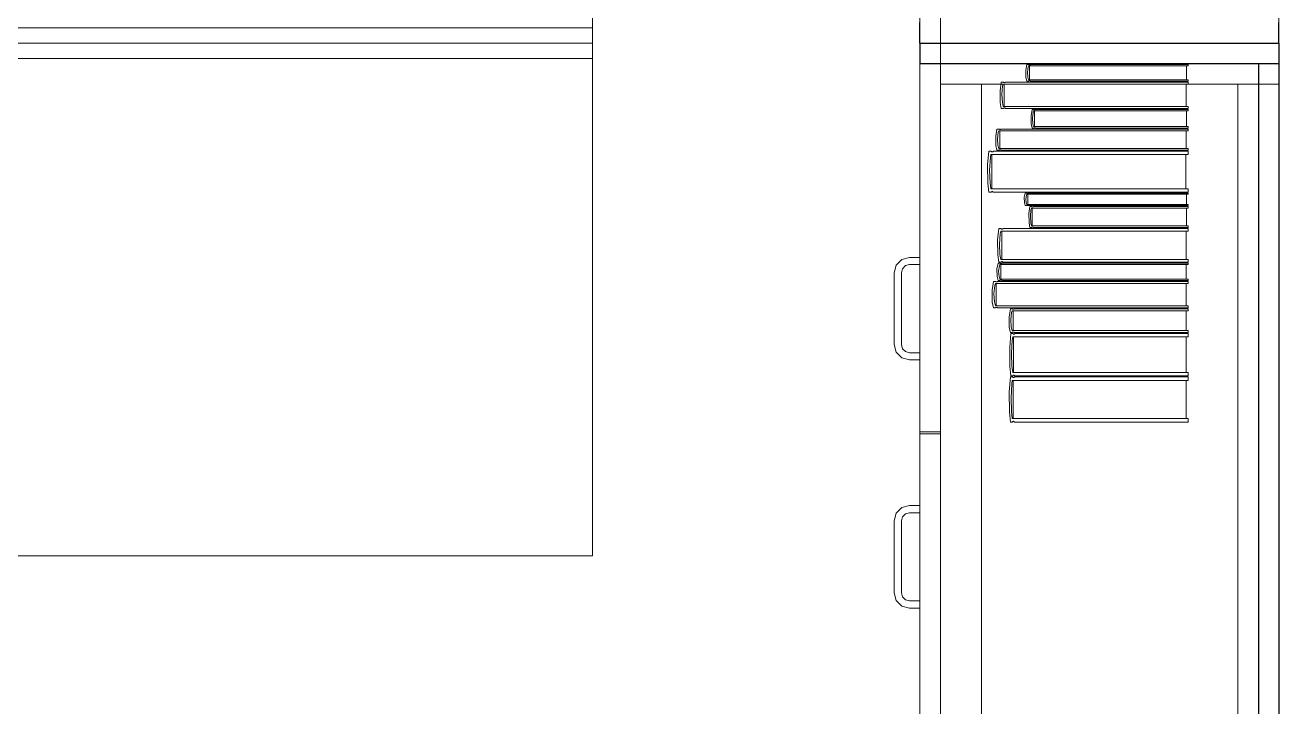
# Model space of a CAD drawing. Header units: inches. Extents: x -19 to 5698, y -728 to 92.
# Drawn here: x 217.998 to 219.22, y 12.315 to 12.979 of the extents above; entities that cross this region are included whole.
import ezdxf

# ---------------------------------------------------------------- set-up
doc = ezdxf.new("R2010")
doc.units = ezdxf.units.IN
doc.header["$MEASUREMENT"] = 0
doc.set_wipeout_variables(frame=1)
doc.linetypes.add('Wipeout_Contour', pattern=[1, 0, -1])
doc.layers.add('Interior - Mobiliario', color=7, linetype='Continuous')

msp = doc.modelspace()

# ---------------------------------------------------------------- linework, layer by layer
at = {"layer": 'Interior - Mobiliario', "color": 175, "linetype": 'Continuous', "lineweight": 13}
for p, q in [((218.551, 12.9768), (217.266, 12.9768)), ((218.551, 12.9468), (218.551, 12.9768)), ((217.266, 12.9468), (218.551, 12.9468)), ((218.89, 11.4818), (218.89, 12.9418)), ((218.89, 12.9418), (219.2, 12.9418)), ((218.9734, 12.9283), (218.9733, 12.9355)), ((218.9748, 12.9334), (218.9752, 12.9284)), ((219.2, 12.9418), (219.2, 11.4818)), ((218.89, 11.5018), (218.89, 12.9218)), ((218.89, 12.9218), (218.93, 12.9218)), ((218.93, 12.9218), (219.18, 12.9218)), ((218.93, 12.9218), (218.93, 11.5018)), ((218.9482, 12.9152), (218.9494, 12.9237)), ((218.9494, 12.9237), (218.9514, 12.9237)), ((218.9512, 12.9217), (218.9507, 12.9197)), ((219.1314, 12.9217), (218.9512, 12.9217)), ((218.9514, 12.9237), (218.9515, 12.9236)), ((218.9515, 12.9236), (218.9517, 12.9234)), ((218.9517, 12.9234), (218.952, 12.9233)), ((218.952, 12.9233), (218.9523, 12.9233)), ((218.9521, 12.9001), (218.9521, 12.9217)), ((218.9523, 12.9233), (218.9525, 12.9233)), ((218.9525, 12.9233), (218.9528, 12.9234)), ((218.9528, 12.9234), (218.953, 12.9235)), ((218.953, 12.9235), (218.9533, 12.9236)), ((218.9533, 12.9236), (218.9534, 12.9237)), ((218.9534, 12.9237), (219.1314, 12.9237)), ((218.9743, 12.9247), (218.9734, 12.9283)), ((218.976, 12.9247), (218.9743, 12.9247)), ((218.9752, 12.9284), (218.9759, 12.926)), ((218.9759, 12.926), (219.1314, 12.926)), ((218.9761, 12.9248), (218.976, 12.9247)), ((218.9763, 12.9249), (218.9761, 12.9248)), ((218.9765, 12.925), (218.9763, 12.9249)), ((218.9767, 12.925), (218.9765, 12.925)), ((218.977, 12.925), (218.9767, 12.925)), ((218.9772, 12.925), (218.977, 12.925)), ((218.9774, 12.9249), (218.9772, 12.925)), ((218.9776, 12.9248), (218.9774, 12.9249)), ((218.9778, 12.9247), (218.9776, 12.9248)), ((219.1314, 12.9247), (218.9778, 12.9247)), ((219.1295, 12.9217), (219.1295, 12.9001)), ((219.1314, 12.926), (219.1314, 12.9247)), ((219.1314, 12.9237), (219.1314, 12.9217)), ((219.18, 11.5018), (219.18, 12.9218)), ((218.9484, 12.9037), (218.9482, 12.9152)), ((218.9507, 12.9197), (218.9499, 12.9119)), ((218.9499, 12.9119), (218.9504, 12.904)), ((218.9494, 12.8981), (218.9484, 12.9037)), ((218.9514, 12.8981), (218.9494, 12.8981)), ((218.9504, 12.904), (218.9512, 12.9001)), ((218.9512, 12.9001), (219.1314, 12.9001)), ((218.9515, 12.8982), (218.9514, 12.8981)), ((218.9517, 12.8983), (218.9515, 12.8982)), ((218.9519, 12.8984), (218.9517, 12.8983)), ((218.9522, 12.8985), (218.9519, 12.8984)), ((218.9525, 12.8985), (218.9522, 12.8985)), ((218.9527, 12.8985), (218.9525, 12.8985)), ((218.953, 12.8984), (218.9527, 12.8985)), ((218.9532, 12.8982), (218.953, 12.8984)), ((218.9534, 12.8981), (218.9532, 12.8982)), ((219.1314, 12.8981), (218.9534, 12.8981)), ((218.9784, 12.891), (218.9794, 12.8971)), ((218.9794, 12.8971), (218.9811, 12.8971)), ((218.9811, 12.8971), (218.9812, 12.897)), ((218.9812, 12.897), (218.9814, 12.8969)), ((218.9814, 12.8969), (218.9816, 12.8968)), ((218.9816, 12.8968), (218.9818, 12.8968)), ((218.9818, 12.8968), (218.982, 12.8968)), ((218.982, 12.8968), (218.9823, 12.8968)), ((218.9823, 12.8968), (218.9825, 12.8969)), ((218.9825, 12.8969), (218.9827, 12.897)), ((218.9827, 12.897), (218.9827, 12.8971)), ((218.9827, 12.8971), (219.1314, 12.8971)), ((219.1314, 12.9001), (219.1314, 12.8981)), ((219.1314, 12.8971), (219.1314, 12.8956)), ((218.9786, 12.8829), (218.9784, 12.891)), ((218.9805, 12.8942), (218.9798, 12.8887)), ((218.9798, 12.8887), (218.9802, 12.8831)), ((218.9809, 12.8956), (218.9805, 12.8942)), ((219.1314, 12.8956), (218.9809, 12.8956)), ((218.9817, 12.8803), (218.9817, 12.8956)), ((219.1298, 12.8956), (219.1298, 12.8803)), ((218.9439, 12.8711), (218.9451, 12.8779)), ((218.9451, 12.8779), (218.9471, 12.8779)), ((218.9464, 12.8747), (218.9457, 12.8684)), ((218.947, 12.8762), (218.9464, 12.8747)), ((219.1314, 12.8762), (218.947, 12.8762)), ((218.9471, 12.8779), (218.9473, 12.8778)), ((218.9473, 12.8778), (218.9475, 12.8777)), ((218.9475, 12.8777), (218.9478, 12.8776)), ((218.9478, 12.8776), (218.9481, 12.8775)), ((218.9479, 12.8591), (218.9479, 12.8762)), ((218.9481, 12.8775), (218.9483, 12.8775)), ((218.9483, 12.8775), (218.9486, 12.8776)), ((218.9486, 12.8776), (218.9489, 12.8777)), ((218.9489, 12.8777), (218.9491, 12.8778)), ((218.9491, 12.8778), (218.9492, 12.8779)), ((218.9492, 12.8779), (219.1314, 12.8779)), ((218.9794, 12.8789), (218.9786, 12.8829)), ((218.9811, 12.8789), (218.9794, 12.8789)), ((218.9802, 12.8831), (218.9809, 12.8803)), ((218.9809, 12.8803), (219.1314, 12.8803)), ((218.9813, 12.8791), (218.9811, 12.8789)), ((218.9811, 12.8789), (218.9811, 12.8789)), ((218.9815, 12.8791), (218.9813, 12.8791)), ((218.9818, 12.8792), (218.9815, 12.8791)), ((218.982, 12.8792), (218.9818, 12.8792)), ((218.9822, 12.8791), (218.982, 12.8792)), ((218.9824, 12.8791), (218.9822, 12.8791)), ((218.9826, 12.879), (218.9824, 12.8791)), ((218.9827, 12.8789), (218.9826, 12.879)), ((219.1314, 12.8789), (218.9827, 12.8789)), ((219.1295, 12.8762), (219.1295, 12.8591)), ((219.1314, 12.8803), (219.1314, 12.8789)), ((219.1314, 12.8779), (219.1314, 12.8762)), ((218.9441, 12.8619), (218.9439, 12.8711)), ((218.9451, 12.8574), (218.9441, 12.8619)), ((218.9457, 12.8684), (218.9461, 12.8621)), ((218.9461, 12.8621), (218.947, 12.8591)), ((218.947, 12.8591), (219.1314, 12.8591)), ((219.1314, 12.8591), (219.1314, 12.8574)), ((218.936, 12.8431), (218.9373, 12.8564)), ((218.9373, 12.8564), (218.9395, 12.8564)), ((218.9387, 12.8502), (218.9379, 12.8379)), ((218.9393, 12.8532), (218.9387, 12.8502)), ((219.1314, 12.8532), (218.9393, 12.8532)), ((218.9395, 12.8564), (218.9396, 12.8562)), ((218.9396, 12.8562), (218.9399, 12.856)), ((218.9399, 12.856), (218.9401, 12.8558)), ((218.9401, 12.8558), (218.9404, 12.8558)), ((218.9403, 12.8196), (218.9403, 12.8532)), ((218.9404, 12.8558), (218.9407, 12.8558)), ((218.9407, 12.8558), (218.941, 12.8559)), ((218.941, 12.8559), (218.9413, 12.856)), ((218.9413, 12.856), (218.9415, 12.8563)), ((218.9415, 12.8563), (218.9416, 12.8564)), ((218.9416, 12.8564), (219.1314, 12.8564)), ((218.9471, 12.8574), (218.9451, 12.8574)), ((218.9472, 12.8575), (218.9471, 12.8574)), ((218.9475, 12.8576), (218.9472, 12.8575)), ((218.9477, 12.8577), (218.9475, 12.8576)), ((218.948, 12.8578), (218.9477, 12.8577)), ((218.9483, 12.8578), (218.948, 12.8578)), ((218.9486, 12.8577), (218.9483, 12.8578)), ((218.9488, 12.8577), (218.9486, 12.8577)), ((218.9491, 12.8575), (218.9488, 12.8577)), ((218.9492, 12.8574), (218.9491, 12.8575)), ((219.1314, 12.8574), (218.9492, 12.8574)), ((219.1294, 12.8532), (219.1294, 12.8196)), ((219.1314, 12.8564), (219.1314, 12.8532)), ((218.9363, 12.8252), (218.936, 12.8431)), ((218.9379, 12.8379), (218.9384, 12.8256)), ((218.9373, 12.8164), (218.9363, 12.8252)), ((218.9384, 12.8256), (218.9393, 12.8196)), ((218.9395, 12.8164), (218.9373, 12.8164)), ((218.9393, 12.8196), (219.1314, 12.8196)), ((218.9396, 12.8165), (218.9395, 12.8164)), ((218.9398, 12.8168), (218.9396, 12.8165)), ((218.9401, 12.8169), (218.9398, 12.8168)), ((218.9404, 12.817), (218.9401, 12.8169)), ((218.9406, 12.817), (218.9404, 12.817)), ((218.9409, 12.817), (218.9406, 12.817)), ((218.9412, 12.8168), (218.9409, 12.817)), ((218.9414, 12.8166), (218.9412, 12.8168)), ((218.9416, 12.8164), (218.9414, 12.8166)), ((219.1314, 12.8164), (218.9416, 12.8164)), ((218.9717, 12.8114), (218.9727, 12.8154)), ((218.9719, 12.806), (218.9717, 12.8114)), ((218.9727, 12.8154), (218.9745, 12.8154)), ((218.9738, 12.8135), (218.9732, 12.8098)), ((218.9743, 12.8144), (218.9738, 12.8135)), ((219.1314, 12.8144), (218.9743, 12.8144)), ((218.9745, 12.8154), (218.9746, 12.8153)), ((218.9746, 12.8153), (218.9748, 12.8152)), ((218.9748, 12.8152), (218.975, 12.8152)), ((218.975, 12.8152), (218.9752, 12.8152)), ((218.9751, 12.8043), (218.9751, 12.8144)), ((218.9752, 12.8152), (218.9755, 12.8152)), ((218.9755, 12.8152), (218.9757, 12.8152)), ((218.9757, 12.8152), (218.9759, 12.8153)), ((218.9759, 12.8153), (218.9761, 12.8153)), ((218.9761, 12.8153), (218.9762, 12.8154)), ((218.9762, 12.8154), (219.1314, 12.8154)), ((219.1298, 12.8144), (219.1298, 12.8043)), ((219.1314, 12.8196), (219.1314, 12.8164)), ((219.1314, 12.8154), (219.1314, 12.8144)), ((218.9727, 12.8033), (218.9719, 12.806)), ((218.9745, 12.8033), (218.9727, 12.8033)), ((218.9732, 12.8098), (218.9736, 12.8061)), ((218.9736, 12.8061), (218.9743, 12.8043)), ((218.9743, 12.8043), (219.1314, 12.8043)), ((218.9747, 12.8035), (218.9745, 12.8034)), ((218.9745, 12.8034), (218.9745, 12.8033)), ((218.975, 12.8035), (218.9747, 12.8035)), ((218.9752, 12.8035), (218.975, 12.8035)), ((218.9754, 12.8035), (218.9752, 12.8035)), ((218.9757, 12.8035), (218.9754, 12.8035)), ((218.9759, 12.8035), (218.9757, 12.8035)), ((218.9761, 12.8034), (218.9759, 12.8035)), ((218.9762, 12.8033), (218.9761, 12.8034)), ((219.1314, 12.8033), (218.9762, 12.8033)), ((218.9762, 12.7955), (218.9772, 12.8023)), ((218.9772, 12.8023), (218.9789, 12.8023)), ((218.9783, 12.7992), (218.9777, 12.7929)), ((218.9788, 12.8007), (218.9783, 12.7992)), ((219.1314, 12.8007), (218.9788, 12.8007)), ((218.9789, 12.8023), (218.979, 12.8022)), ((218.979, 12.8022), (218.9792, 12.8021)), ((218.9792, 12.8021), (218.9795, 12.802)), ((218.9795, 12.802), (218.9797, 12.802)), ((218.9796, 12.7836), (218.9796, 12.8007)), ((218.9797, 12.802), (218.9799, 12.802)), ((218.9799, 12.802), (218.9801, 12.802)), ((218.9801, 12.802), (218.9803, 12.8021)), ((218.9803, 12.8021), (218.9805, 12.8023)), ((218.9805, 12.8023), (218.9806, 12.8023)), ((218.9806, 12.8023), (219.1314, 12.8023)), ((219.1298, 12.8007), (219.1298, 12.7836)), ((219.1314, 12.8043), (219.1314, 12.8033)), ((219.1314, 12.8023), (219.1314, 12.8007)), ((218.9764, 12.7864), (218.9762, 12.7955)), ((218.9772, 12.782), (218.9764, 12.7864)), ((218.9777, 12.7929), (218.9781, 12.7866)), ((218.9781, 12.7866), (218.9788, 12.7836)), ((218.9458, 12.77), (218.947, 12.781)), ((218.947, 12.781), (218.949, 12.781)), ((218.9483, 12.7758), (218.9475, 12.7658)), ((218.9489, 12.7783), (218.9483, 12.7758)), ((219.1314, 12.7783), (218.9489, 12.7783)), ((218.949, 12.781), (218.9492, 12.7808)), ((218.9492, 12.7808), (218.9494, 12.7806)), ((218.9494, 12.7806), (218.9497, 12.7805)), ((218.9497, 12.7805), (218.9499, 12.7804)), ((218.9498, 12.7508), (218.9498, 12.7783)), ((218.9499, 12.7804), (218.9502, 12.7804)), ((218.9502, 12.7804), (218.9505, 12.7805)), ((218.9505, 12.7805), (218.9507, 12.7806)), ((218.9507, 12.7806), (218.951, 12.7808)), ((218.951, 12.7808), (218.9511, 12.781)), ((218.9511, 12.781), (219.1314, 12.781)), ((218.9789, 12.782), (218.9772, 12.782)), ((218.9788, 12.7836), (219.1314, 12.7836)), ((218.979, 12.782), (218.9789, 12.782)), ((218.9792, 12.7822), (218.979, 12.782)), ((218.9794, 12.7822), (218.9792, 12.7822)), ((218.9796, 12.7823), (218.9794, 12.7822)), ((218.9799, 12.7823), (218.9796, 12.7823)), ((218.9801, 12.7823), (218.9799, 12.7823)), ((218.9803, 12.7822), (218.9801, 12.7823)), ((218.9805, 12.7821), (218.9803, 12.7822)), ((218.9806, 12.782), (218.9805, 12.7821)), ((219.1314, 12.782), (218.9806, 12.782)), ((219.1295, 12.7783), (219.1295, 12.7508)), ((219.1314, 12.7836), (219.1314, 12.782)), ((219.1314, 12.781), (219.1314, 12.7783)), ((218.946, 12.7554), (218.9458, 12.77)), ((218.9475, 12.7658), (218.948, 12.7557)), ((218.847, 12.7453), (218.8525, 12.7508)), ((218.8525, 12.7508), (218.86, 12.7528)), ((218.86, 12.7528), (218.87, 12.7528)), ((218.87, 12.7528), (218.87, 12.7458)), ((218.947, 12.7482), (218.946, 12.7554)), ((218.948, 12.7557), (218.9489, 12.7508)), ((218.9489, 12.7508), (219.1314, 12.7508)), ((219.1314, 12.7508), (219.1314, 12.7482)), ((218.845, 12.7378), (218.847, 12.7453)), ((218.845, 12.6678), (218.845, 12.7378)), ((218.8531, 12.7418), (218.852, 12.7378)), ((218.852, 12.7378), (218.852, 12.6678)), ((218.856, 12.7448), (218.8531, 12.7418)), ((218.86, 12.7458), (218.856, 12.7448)), ((218.87, 12.7458), (218.86, 12.7458)), ((218.945, 12.7416), (218.9462, 12.7472)), ((218.9452, 12.7341), (218.945, 12.7416)), ((218.9462, 12.7472), (218.9482, 12.7472)), ((218.9475, 12.7445), (218.9467, 12.7394)), ((218.9467, 12.7394), (218.9472, 12.7342)), ((218.949, 12.7482), (218.947, 12.7482)), ((218.9481, 12.7458), (218.9475, 12.7445)), ((219.1314, 12.7458), (218.9481, 12.7458)), ((218.9482, 12.7472), (218.9484, 12.7471)), ((218.9484, 12.7471), (218.9486, 12.747)), ((218.9486, 12.747), (218.9489, 12.7469)), ((218.9489, 12.7469), (218.9491, 12.7469)), ((218.9491, 12.7483), (218.949, 12.7482)), ((218.949, 12.7317), (218.949, 12.7458)), ((218.9494, 12.7485), (218.9491, 12.7483)), ((218.9491, 12.7469), (218.9494, 12.7469)), ((218.9496, 12.7486), (218.9494, 12.7485)), ((218.9494, 12.7469), (218.9497, 12.7469)), ((218.9499, 12.7487), (218.9496, 12.7486)), ((218.9497, 12.7469), (218.9499, 12.747)), ((218.9501, 12.7487), (218.9499, 12.7487)), ((218.9499, 12.747), (218.9502, 12.7471)), ((218.9504, 12.7486), (218.9501, 12.7487)), ((218.9502, 12.7471), (218.9503, 12.7472)), ((218.9503, 12.7472), (219.1314, 12.7472)), ((218.9507, 12.7485), (218.9504, 12.7486)), ((218.9509, 12.7483), (218.9507, 12.7485)), ((218.9511, 12.7482), (218.9509, 12.7483)), ((219.1314, 12.7482), (218.9511, 12.7482)), ((219.1295, 12.7458), (219.1295, 12.7317)), ((219.1314, 12.7472), (219.1314, 12.7458)), ((218.9404, 12.7208), (218.9417, 12.7294)), ((218.9417, 12.7294), (218.9437, 12.7294)), ((218.943, 12.7254), (218.9422, 12.7175)), ((218.9436, 12.7273), (218.943, 12.7254)), ((219.1314, 12.7273), (218.9436, 12.7273)), ((218.9437, 12.7294), (218.9439, 12.7293)), ((218.9439, 12.7293), (218.9441, 12.7291)), ((218.9441, 12.7291), (218.9444, 12.729)), ((218.9444, 12.729), (218.9447, 12.729)), ((218.9445, 12.7057), (218.9445, 12.7273)), ((218.9447, 12.729), (218.9449, 12.729)), ((218.9449, 12.729), (218.9452, 12.729)), ((218.9462, 12.7304), (218.9452, 12.7341)), ((218.9452, 12.729), (218.9455, 12.7291)), ((218.9455, 12.7291), (218.9457, 12.7293)), ((218.9457, 12.7293), (218.9458, 12.7294)), ((218.9458, 12.7294), (219.1314, 12.7294)), ((218.9482, 12.7304), (218.9462, 12.7304)), ((218.9472, 12.7342), (218.9481, 12.7317)), ((218.9481, 12.7317), (219.1314, 12.7317)), ((218.9483, 12.7305), (218.9482, 12.7304)), ((218.9486, 12.7306), (218.9483, 12.7305)), ((218.9488, 12.7306), (218.9486, 12.7306)), ((218.9491, 12.7307), (218.9488, 12.7306)), ((218.9493, 12.7307), (218.9491, 12.7307)), ((218.9496, 12.7306), (218.9493, 12.7307)), ((218.9499, 12.7306), (218.9496, 12.7306)), ((218.9501, 12.7305), (218.9499, 12.7306)), ((218.9503, 12.7304), (218.9501, 12.7305)), ((219.1314, 12.7304), (218.9503, 12.7304)), ((219.1295, 12.7273), (219.1295, 12.7057)), ((219.1314, 12.7317), (219.1314, 12.7304)), ((219.1314, 12.7294), (219.1314, 12.7273)), ((218.9406, 12.7093), (218.9404, 12.7208)), ((218.9422, 12.7175), (218.9427, 12.7096)), ((218.9417, 12.7037), (218.9406, 12.7093)), ((218.9437, 12.7037), (218.9417, 12.7037)), ((218.9427, 12.7096), (218.9436, 12.7057)), ((218.9436, 12.7057), (219.1314, 12.7057)), ((218.9438, 12.7038), (218.9437, 12.7037)), ((218.9441, 12.7039), (218.9438, 12.7038)), ((218.9443, 12.704), (218.9441, 12.7039)), ((218.9446, 12.7041), (218.9443, 12.704)), ((218.9449, 12.7041), (218.9446, 12.7041)), ((218.9452, 12.704), (218.9449, 12.7041)), ((218.9454, 12.7039), (218.9452, 12.704)), ((218.9457, 12.7038), (218.9454, 12.7039)), ((218.9458, 12.7037), (218.9457, 12.7038)), ((219.1314, 12.7037), (218.9458, 12.7037)), ((218.957, 12.695), (218.9582, 12.7027)), ((218.9582, 12.7027), (218.96, 12.7027)), ((218.9599, 12.7008), (218.9594, 12.6991)), ((219.1314, 12.7008), (218.9599, 12.7008)), ((218.96, 12.7027), (218.9602, 12.7025)), ((218.9602, 12.7025), (218.9604, 12.7024)), ((218.9604, 12.7024), (218.9606, 12.7023)), ((218.9606, 12.7023), (218.9609, 12.7023)), ((218.9608, 12.6814), (218.9608, 12.7008)), ((218.9609, 12.7023), (218.9612, 12.7023)), ((218.9612, 12.7023), (218.9614, 12.7023)), ((218.9614, 12.7023), (218.9616, 12.7024)), ((218.9616, 12.7024), (218.9619, 12.7026)), ((218.9619, 12.7026), (218.962, 12.7027)), ((218.962, 12.7027), (219.1314, 12.7027)), ((219.1296, 12.7008), (219.1296, 12.6814)), ((219.1314, 12.7057), (219.1314, 12.7037)), ((219.1314, 12.7027), (219.1314, 12.7008)), ((218.9572, 12.6846), (218.957, 12.695)), ((218.9594, 12.6991), (218.9586, 12.692)), ((218.9586, 12.692), (218.9591, 12.6849)), ((218.9582, 12.6796), (218.9572, 12.6846)), ((218.9576, 12.6648), (218.9587, 12.6786)), ((218.96, 12.6796), (218.9582, 12.6796)), ((218.9587, 12.6786), (218.9606, 12.6786)), ((218.9591, 12.6849), (218.9599, 12.6814)), ((218.9599, 12.6814), (219.1314, 12.6814)), ((218.9601, 12.6796), (218.96, 12.6796)), ((218.9604, 12.6798), (218.9601, 12.6796)), ((218.9606, 12.6799), (218.9604, 12.6798)), ((218.9608, 12.6799), (218.9606, 12.6799)), ((218.9606, 12.6786), (218.9608, 12.6783)), ((218.9611, 12.6799), (218.9608, 12.6799)), ((218.9608, 12.6783), (218.961, 12.6781)), ((218.961, 12.6781), (218.9612, 12.6779)), ((218.9613, 12.6799), (218.9611, 12.6799)), ((218.9612, 12.6779), (218.9615, 12.6779)), ((218.9616, 12.6798), (218.9613, 12.6799)), ((218.9615, 12.6779), (218.9617, 12.6779)), ((218.9618, 12.6797), (218.9616, 12.6798)), ((218.9617, 12.6779), (218.962, 12.678)), ((218.962, 12.6796), (218.9618, 12.6797)), ((219.1314, 12.6796), (218.962, 12.6796)), ((218.962, 12.678), (218.9622, 12.6781)), ((218.9622, 12.6781), (218.9624, 12.6784)), ((218.9624, 12.6784), (218.9625, 12.6786)), ((218.9625, 12.6786), (219.1314, 12.6786)), ((219.1314, 12.6814), (219.1314, 12.6796)), ((219.1314, 12.6786), (219.1314, 12.6753)), ((218.847, 12.6603), (218.845, 12.6678)), ((218.852, 12.6678), (218.8531, 12.6638)), ((218.8531, 12.6638), (218.856, 12.6609)), ((218.9578, 12.6464), (218.9576, 12.6648)), ((218.96, 12.6721), (218.9592, 12.6595)), ((218.9605, 12.6753), (218.96, 12.6721)), ((219.1314, 12.6753), (218.9605, 12.6753)), ((218.9613, 12.6407), (218.9613, 12.6753)), ((219.1296, 12.6753), (219.1296, 12.6407)), ((218.8525, 12.6548), (218.847, 12.6603)), ((218.86, 12.6528), (218.8525, 12.6548)), ((218.856, 12.6609), (218.86, 12.6598)), ((218.86, 12.6598), (218.87, 12.6598)), ((218.87, 12.6528), (218.86, 12.6528)), ((218.87, 12.6598), (218.87, 12.6528)), ((218.9592, 12.6595), (218.9597, 12.6469)), ((218.9587, 12.6374), (218.9578, 12.6464)), ((218.9597, 12.6469), (218.9605, 12.6407)), ((218.9605, 12.6407), (219.1314, 12.6407)), ((219.1314, 12.6407), (219.1314, 12.6374)), ((218.9572, 12.6217), (218.9584, 12.6364)), ((218.9584, 12.6364), (218.9603, 12.6364)), ((218.9606, 12.6374), (218.9587, 12.6374)), ((218.9596, 12.6295), (218.9589, 12.616)), ((218.9601, 12.6329), (218.9596, 12.6295)), ((219.1314, 12.6329), (218.9601, 12.6329)), ((218.9603, 12.6364), (218.9604, 12.6362)), ((218.9604, 12.6362), (218.9606, 12.6359)), ((218.9607, 12.6376), (218.9606, 12.6374)), ((218.9606, 12.6359), (218.9609, 12.6357)), ((218.9609, 12.6378), (218.9607, 12.6376)), ((218.9612, 12.638), (218.9609, 12.6378)), ((218.9609, 12.6357), (218.9611, 12.6357)), ((218.961, 12.5958), (218.961, 12.6329)), ((218.9611, 12.6357), (218.9614, 12.6357)), ((218.9614, 12.6381), (218.9612, 12.638)), ((218.9617, 12.6381), (218.9614, 12.6381)), ((218.9614, 12.6357), (218.9616, 12.6358)), ((218.9616, 12.6358), (218.9619, 12.636)), ((218.9619, 12.638), (218.9617, 12.6381)), ((218.9622, 12.6379), (218.9619, 12.638)), ((218.9619, 12.636), (218.9621, 12.6362)), ((218.9621, 12.6362), (218.9622, 12.6364)), ((218.9624, 12.6376), (218.9622, 12.6379)), ((218.9622, 12.6364), (219.1314, 12.6364)), ((218.9625, 12.6374), (218.9624, 12.6376)), ((219.1314, 12.6374), (218.9625, 12.6374)), ((219.1296, 12.6329), (219.1296, 12.5958)), ((219.1314, 12.6364), (219.1314, 12.6329)), ((218.9574, 12.6019), (218.9572, 12.6217)), ((218.9589, 12.616), (218.9593, 12.6024)), ((218.9593, 12.6024), (218.9601, 12.5958)), ((218.9584, 12.5922), (218.9574, 12.6019)), ((218.9603, 12.5922), (218.9584, 12.5922)), ((218.9601, 12.5958), (219.1314, 12.5958)), ((218.9604, 12.5924), (218.9603, 12.5922)), ((218.9606, 12.5927), (218.9604, 12.5924)), ((218.9608, 12.5928), (218.9606, 12.5927)), ((218.9611, 12.5929), (218.9608, 12.5928)), ((218.9613, 12.593), (218.9611, 12.5929)), ((218.9616, 12.5929), (218.9613, 12.593)), ((218.9618, 12.5927), (218.9616, 12.5929)), ((218.962, 12.5925), (218.9618, 12.5927)), ((218.9622, 12.5922), (218.962, 12.5925)), ((219.1314, 12.5922), (218.9622, 12.5922)), ((219.1314, 12.5958), (219.1314, 12.5922)), ((218.87, 12.5828), (218.89, 12.5828)), ((218.87, 12.2218), (218.87, 12.5808)), ((218.87, 12.5808), (218.89, 12.5808)), ((218.89, 12.2218), (218.89, 12.5808)), ((218.8525, 12.5088), (218.847, 12.5033)), ((218.86, 12.5108), (218.8525, 12.5088)), ((218.87, 12.5108), (218.86, 12.5108)), ((218.87, 12.5038), (218.87, 12.5108)), ((218.847, 12.5033), (218.845, 12.4958)), ((218.845, 12.4958), (218.845, 12.4258)), ((218.852, 12.4958), (218.8531, 12.4998)), ((218.852, 12.4258), (218.852, 12.4958)), ((218.8531, 12.4998), (218.856, 12.5028)), ((218.856, 12.5028), (218.86, 12.5038)), ((218.86, 12.5038), (218.87, 12.5038)), ((218.845, 12.4258), (218.847, 12.4183)), ((218.8531, 12.4218), (218.852, 12.4258)), ((218.856, 12.4189), (218.8531, 12.4218)), ((218.86, 12.4178), (218.856, 12.4189)), ((218.847, 12.4183), (218.8525, 12.4128)), ((218.8525, 12.4128), (218.86, 12.4108)), ((218.87, 12.4178), (218.86, 12.4178)), ((218.86, 12.4108), (218.87, 12.4108)), ((218.87, 12.4108), (218.87, 12.4178))]:
    msp.add_line(p, q, dxfattribs=at)
at = {"layer": 'Interior - Mobiliario', "color": 175, "linetype": 'Continuous', "lineweight": 13, "flags": 128}
for points in [[(217.251, 12.9618), (217.251, 14.4618), (217.851, 14.4618), (217.851, 13.4618), (218.551, 13.4618), (218.551, 12.9618)], [(217.251, 12.9618), (217.251, 11.4618), (217.851, 11.4618), (217.851, 12.4618), (218.551, 12.4618), (218.551, 12.9618)]]:
    msp.add_lwpolyline(points, close=True, dxfattribs=at)

# ---------------------------------------------------------------- wipeouts: each hides what was drawn before it
at = {"color": 254, "linetype": 'Wipeout_Contour', "lineweight": 0, "ltscale": 6568.85734}
msp.add_wipeout([(218.87, 12.9818), (218.87, 12.9618), (219.22, 12.9618), (219.22, 12.9818)], dxfattribs=at).dxf.layer = 'Interior - Mobiliario'

# ---------------------------------------------------------------- next in the draw order: linework, layer by layer
at = {"layer": 'Interior - Mobiliario', "color": 175, "linetype": 'Continuous', "lineweight": 13}
for p, q in [((218.87, 12.9618), (218.87, 14.4618)), ((219.22, 14.4618), (219.22, 12.9618)), ((218.89, 13.0018), (218.89, 12.9618)), ((219.22, 12.9618), (219.22, 13.0018)), ((218.87, 12.9818), (218.87, 12.9618)), ((219.22, 12.9618), (219.22, 12.9818)), ((218.87, 12.9618), (219.22, 12.9618)), ((219.22, 12.9618), (218.87, 12.9618)), ((218.89, 12.9618), (219.22, 12.9618))]:
    msp.add_line(p, q, dxfattribs=at)
at = {"layer": 'Interior - Mobiliario', "color": 175, "linetype": 'Continuous', "lineweight": 30}
for p, q in [((218.87, 12.9618), (218.87, 12.9818)), ((219.22, 12.9618), (219.22, 12.9818)), ((218.87, 12.9618), (219.22, 12.9618))]:
    msp.add_line(p, q, dxfattribs=at)

# ---------------------------------------------------------------- next in the draw order: wipeouts: each hides what was drawn before it
at = {"color": 254, "linetype": 'Wipeout_Contour', "lineweight": 0, "ltscale": 6569.494656}
msp.add_wipeout([(219.2, 11.4818), (219.22, 11.4818), (219.22, 12.9418), (219.2, 12.9418)], dxfattribs=at).dxf.layer = 'Interior - Mobiliario'

# ---------------------------------------------------------------- next in the draw order: linework, layer by layer
at = {"layer": 'Interior - Mobiliario', "color": 175, "linetype": 'Continuous', "lineweight": 30}
for p, q in [((219.2, 12.9418), (219.22, 12.9418)), ((219.2, 12.9418), (219.2, 11.4818)), ((219.22, 12.9418), (219.22, 11.4818))]:
    msp.add_line(p, q, dxfattribs=at)
at = {"layer": 'Interior - Mobiliario', "color": 175, "linetype": 'Continuous', "lineweight": 13}
for p, q in [((219.2, 11.4818), (219.2, 12.9418)), ((219.2, 12.9418), (219.22, 12.9418)), ((219.22, 12.9418), (219.22, 11.4818)), ((219.18, 12.9218), (219.22, 12.9218)), ((219.22, 12.9218), (219.22, 11.5018))]:
    msp.add_line(p, q, dxfattribs=at)

# ---------------------------------------------------------------- next in the draw order: wipeouts: each hides what was drawn before it
at = {"color": 254, "linetype": 'Wipeout_Contour', "lineweight": 0, "ltscale": 6568.856709}
msp.add_wipeout([(218.87, 12.9418), (219.22, 12.9418), (219.22, 12.9618), (218.87, 12.9618)], dxfattribs=at).dxf.layer = 'Interior - Mobiliario'

# ---------------------------------------------------------------- next in the draw order: linework, layer by layer
at = {"layer": 'Interior - Mobiliario', "color": 175, "linetype": 'Continuous', "lineweight": 30}
for p, q in [((218.87, 12.9618), (219.22, 12.9618)), ((218.87, 12.9618), (218.87, 12.9418)), ((219.22, 12.9618), (219.22, 12.9418)), ((218.87, 12.9418), (219.22, 12.9418))]:
    msp.add_line(p, q, dxfattribs=at)
at = {"layer": 'Interior - Mobiliario', "color": 175, "linetype": 'Continuous', "lineweight": 13}
for p, q in [((218.87, 12.9418), (218.87, 12.9618)), ((218.87, 12.9618), (219.22, 12.9618)), ((218.87, 12.9618), (218.87, 11.4618)), ((219.22, 12.9618), (218.87, 12.9618)), ((218.89, 12.9218), (218.89, 12.9618)), ((218.89, 12.9618), (219.22, 12.9618)), ((219.22, 12.9618), (219.22, 12.9418)), ((219.22, 12.9618), (219.22, 12.9218)), ((219.22, 11.4618), (219.22, 12.9618)), ((219.22, 12.9418), (218.87, 12.9418)), ((218.87, 11.4818), (218.87, 12.9418)), ((218.87, 12.9418), (219.22, 12.9418)), ((218.87, 11.4818), (218.87, 12.9418)), ((218.87, 12.9418), (219.2, 12.9418)), ((218.87, 12.9418), (218.87, 12.5828)), ((218.87, 12.9418), (218.89, 12.9418)), ((218.89, 11.4818), (218.89, 12.9418)), ((218.89, 12.9418), (219.2, 12.9418)), ((218.89, 11.4818), (218.89, 12.9418)), ((218.89, 12.9418), (219.2, 12.9418)), ((218.89, 12.9418), (218.89, 12.5828)), ((218.9733, 12.9355), (218.9743, 12.9408)), ((218.9743, 12.9408), (218.976, 12.9408)), ((218.9754, 12.9383), (218.9748, 12.9334)), ((218.9759, 12.9396), (218.9754, 12.9383)), ((219.1314, 12.9396), (218.9759, 12.9396)), ((218.976, 12.9408), (218.9761, 12.9408)), ((218.9761, 12.9408), (218.9763, 12.9407)), ((218.9763, 12.9407), (218.9766, 12.9406)), ((218.9766, 12.9406), (218.9768, 12.9406)), ((218.9767, 12.926), (218.9767, 12.9396)), ((218.9768, 12.9406), (218.977, 12.9406)), ((218.977, 12.9406), (218.9773, 12.9406)), ((218.9773, 12.9406), (218.9775, 12.9407)), ((218.9775, 12.9407), (218.9777, 12.9408)), ((218.9777, 12.9408), (218.9778, 12.9408)), ((218.9778, 12.9408), (219.1314, 12.9408)), ((219.1298, 12.9396), (219.1298, 12.926)), ((219.1314, 12.9408), (219.1314, 12.9396)), ((219.2, 12.9418), (219.2, 11.4818)), ((219.2, 12.9418), (219.2, 11.4818)), ((219.2, 12.9418), (219.2, 11.4818)), ((219.22, 12.9418), (219.22, 11.4818))]:
    msp.add_line(p, q, dxfattribs=at)

doc.saveas('drawing.dxf')
